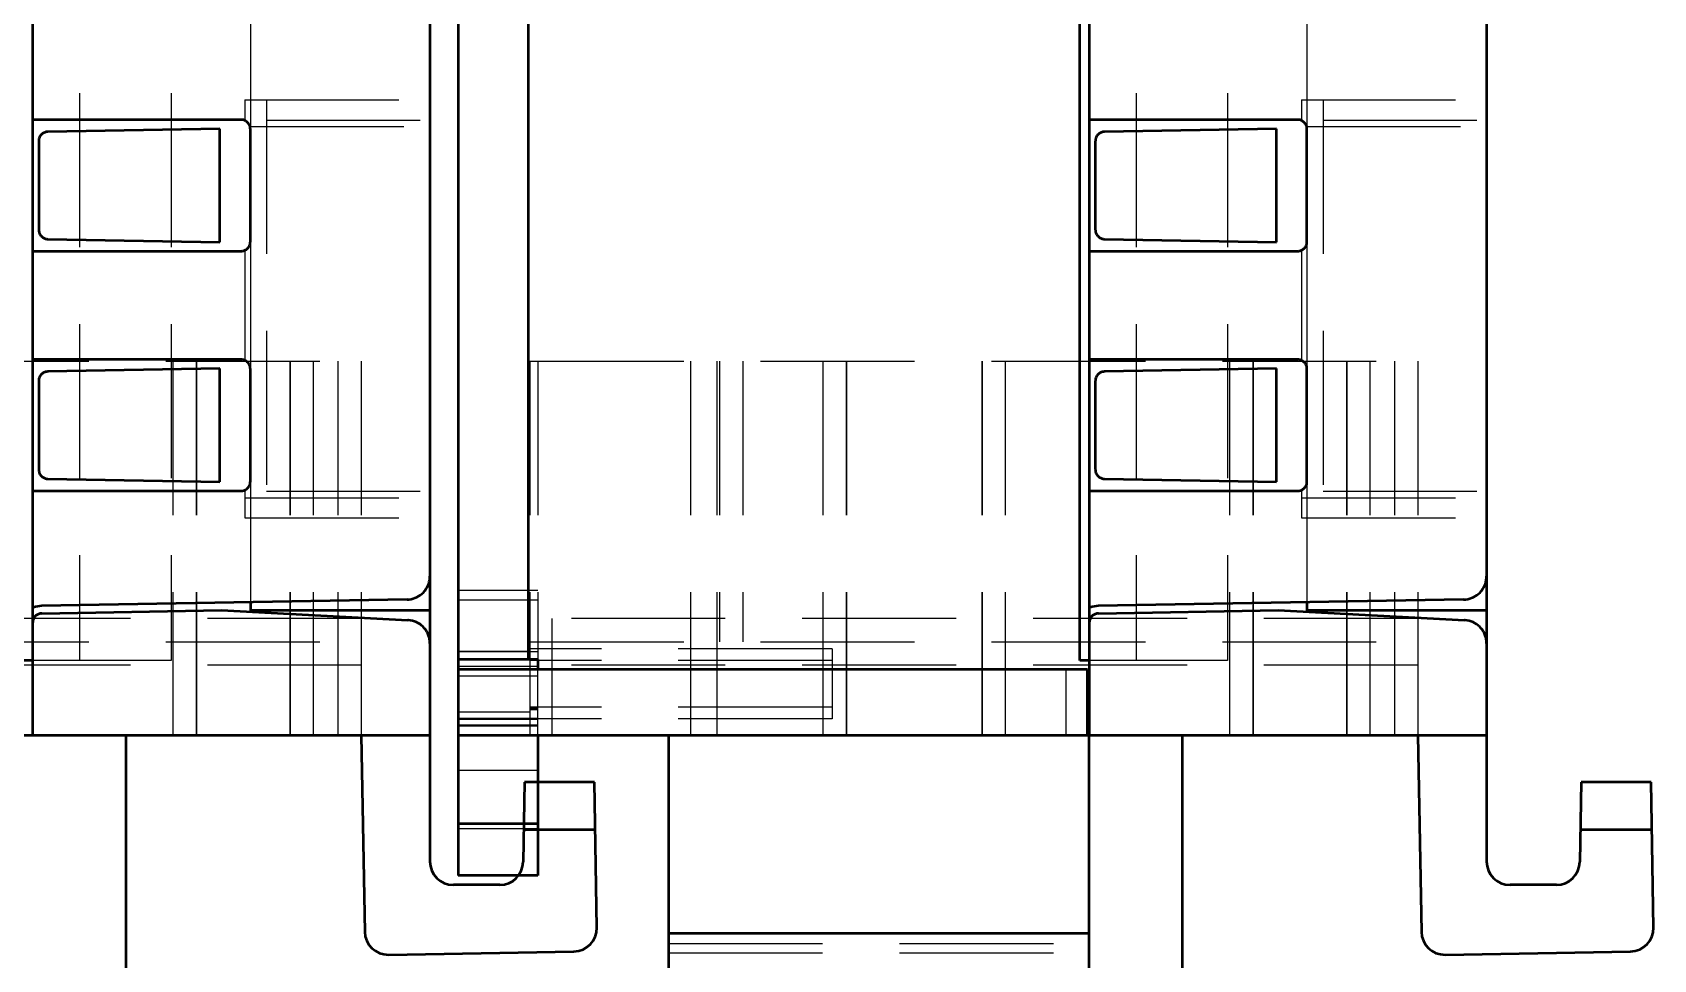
# Model space of a CAD drawing. Extents: x -891 to 6596, y -1 to 298.
# Drawn here: x -313.44 to -308.18, y 164.17 to 167.18 of the extents above; entities that cross this region are included whole.
import ezdxf

# ---------------------------------------------------------------- set-up
doc = ezdxf.new("R2010")
doc.units = 0
doc.header["$MEASUREMENT"] = 0
doc.linetypes.add('DASHED', pattern=[0.75, 0.5, -0.25])
for name, color, linetype, lineweight in [('AM_0', 7, 'Continuous', 50), ('AM_4', 3, 'Continuous', 25), ('AM_9', 6, 'DASHED', 25)]:
    doc.layers.add(name, color=color, linetype=linetype, lineweight=lineweight)

msp = doc.modelspace()

# ---------------------------------------------------------------- linework, layer by layer
at = {"layer": 'AM_0'}
for p, q in [((-312.0602, 184.0331), (-312.0602, 164.4442)), ((-313.4428, 180.0251), (-313.4428, 164.8998)), ((-311.8324, 165.1458), (-311.8324, 180.0251)), ((-310.0406, 165.1427), (-310.0406, 180.0251)), ((-310.0103, 180.0251), (-310.0103, 164.8998)), ((-312.1521, 167.7651), (-312.1521, 164.4898)), ((-308.7196, 167.7651), (-308.7196, 164.4898)), ((-312.766, 166.8993), (-313.4428, 166.8993)), ((-309.3335, 166.8993), (-310.0103, 166.8993)), ((-312.8345, 166.8698), (-313.3933, 166.86)), ((-312.8345, 166.502), (-312.8345, 166.8698)), ((-312.7356, 166.5028), (-312.7356, 166.8689)), ((-309.402, 166.8698), (-309.9608, 166.86)), ((-309.402, 166.502), (-309.402, 166.8698)), ((-309.3031, 166.5028), (-309.3031, 166.8689)), ((-313.4232, 166.8297), (-313.4232, 166.5421)), ((-309.9907, 166.8297), (-309.9907, 166.5421)), ((-313.4428, 166.4725), (-312.766, 166.4725)), ((-313.3933, 166.5117), (-312.8345, 166.502)), ((-310.0103, 166.4725), (-309.3335, 166.4725)), ((-309.9608, 166.5117), (-309.402, 166.502)), ((-312.766, 166.1203), (-313.4428, 166.1203)), ((-309.3335, 166.1203), (-310.0103, 166.1203)), ((-313.4232, 166.0507), (-313.4232, 165.7631)), ((-312.8345, 166.0908), (-313.3933, 166.0811)), ((-312.8345, 165.723), (-312.8345, 166.0908)), ((-312.7356, 165.7239), (-312.7356, 166.09)), ((-309.9907, 166.0507), (-309.9907, 165.7631)), ((-309.402, 166.0908), (-309.9608, 166.0811)), ((-309.402, 165.723), (-309.402, 166.0908)), ((-309.3031, 165.7239), (-309.3031, 166.09)), ((-313.3933, 165.7327), (-312.8345, 165.723)), ((-309.9608, 165.7327), (-309.402, 165.723)), ((-313.4428, 165.6935), (-312.766, 165.6935)), ((-310.0103, 165.6935), (-309.3335, 165.6935)), ((-312.2267, 165.3409), (-313.4137, 165.3202)), ((-312.7356, 165.332), (-312.7356, 165.3052)), ((-308.7942, 165.3409), (-309.9812, 165.3202)), ((-309.3031, 165.332), (-309.3031, 165.3052)), ((-313.4129, 165.2959), (-312.8293, 165.3061)), ((-312.8293, 165.3061), (-312.224, 165.2744)), ((-312.1521, 165.3052), (-312.7356, 165.3052)), ((-309.9804, 165.2959), (-309.3968, 165.3061)), ((-309.3968, 165.3061), (-308.7915, 165.2744)), ((-308.7196, 165.3052), (-309.3031, 165.3052)), ((-313.4428, 165.1427), (-313.4731, 165.1427)), ((-311.802, 165.1458), (-312.0602, 165.1458)), ((-310.0166, 165.1139), (-312.0602, 165.1139)), ((-311.802, 165.1458), (-311.802, 165.1139)), ((-310.0103, 165.1427), (-310.0406, 165.1427)), ((-310.0166, 164.8998), (-310.0166, 165.1139)), ((-312.1521, 164.8998), (-315.4927, 164.8998)), ((-313.1406, 164.8998), (-313.1406, 163.3586)), ((-312.3753, 164.8998), (-312.3642, 164.262)), ((-308.7196, 164.8998), (-312.0602, 164.8998)), ((-311.802, 164.8998), (-311.802, 164.4442)), ((-311.3769, 164.8998), (-311.3769, 163.3586)), ((-310.0118, 164.8998), (-310.0118, 163.6717)), ((-309.7081, 164.8998), (-309.7081, 163.3586)), ((-308.9428, 164.8998), (-308.9316, 164.262)), ((-311.845, 164.7479), (-311.8495, 164.4885)), ((-311.618, 164.7479), (-311.845, 164.7479)), ((-311.6097, 164.2752), (-311.618, 164.7479)), ((-308.4125, 164.7479), (-308.417, 164.4885)), ((-308.1855, 164.7479), (-308.4125, 164.7479)), ((-308.1772, 164.2752), (-308.1855, 164.7479)), ((-311.802, 164.6128), (-312.0602, 164.6128)), ((-311.6153, 164.5931), (-311.8477, 164.5931)), ((-308.1828, 164.5931), (-308.4152, 164.5931)), ((-311.802, 164.4442), (-312.0602, 164.4442)), ((-311.9254, 164.4139), (-312.0761, 164.4139)), ((-308.4929, 164.4139), (-308.6436, 164.4139)), ((-311.3769, 164.2575), (-310.0118, 164.2575)), ((-312.2869, 164.1874), (-311.6843, 164.198)), ((-308.8544, 164.1874), (-308.2518, 164.198))]:
    msp.add_line(p, q, dxfattribs=at)
for points in [[(-312.7356, 166.8689), (-312.7357, 166.8716), (-312.7361, 166.8742), (-312.7366, 166.8768), (-312.7374, 166.8793), (-312.7385, 166.8818), (-312.7397, 166.8841), (-312.7411, 166.8863), (-312.7427, 166.8884), (-312.7445, 166.8904), (-312.7465, 166.8922), (-312.7486, 166.8938), (-312.7508, 166.8952), (-312.7531, 166.8964), (-312.7556, 166.8975), (-312.7581, 166.8983), (-312.7607, 166.8988), (-312.7633, 166.8992), (-312.766, 166.8993)], [(-309.3031, 166.8689), (-309.3032, 166.8716), (-309.3036, 166.8742), (-309.3041, 166.8768), (-309.3049, 166.8793), (-309.306, 166.8818), (-309.3072, 166.8841), (-309.3086, 166.8863), (-309.3102, 166.8884), (-309.312, 166.8904), (-309.314, 166.8922), (-309.3161, 166.8938), (-309.3183, 166.8952), (-309.3206, 166.8964), (-309.3231, 166.8975), (-309.3256, 166.8983), (-309.3282, 166.8988), (-309.3308, 166.8992), (-309.3335, 166.8993)], [(-313.3933, 166.86), (-313.396, 166.8599), (-313.3986, 166.8595), (-313.4012, 166.8589), (-313.4037, 166.858), (-313.4061, 166.857), (-313.4084, 166.8557), (-313.4107, 166.8542), (-313.4127, 166.8526), (-313.4146, 166.8508), (-313.4164, 166.8488), (-313.418, 166.8466), (-313.4194, 166.8444), (-313.4205, 166.842), (-313.4215, 166.8396), (-313.4223, 166.837), (-313.4228, 166.8344), (-313.4231, 166.8318), (-313.4232, 166.8297)], [(-309.9608, 166.86), (-309.9635, 166.8599), (-309.9661, 166.8595), (-309.9687, 166.8589), (-309.9712, 166.858), (-309.9736, 166.857), (-309.9759, 166.8557), (-309.9782, 166.8542), (-309.9802, 166.8526), (-309.9821, 166.8508), (-309.9839, 166.8488), (-309.9855, 166.8466), (-309.9869, 166.8444), (-309.988, 166.842), (-309.989, 166.8396), (-309.9898, 166.837), (-309.9903, 166.8344), (-309.9906, 166.8318), (-309.9907, 166.8297)], [(-313.4232, 166.5421), (-313.4231, 166.5394), (-313.4227, 166.5368), (-313.4221, 166.5342), (-313.4213, 166.5317), (-313.4203, 166.5292), (-313.4191, 166.5269), (-313.4177, 166.5247), (-313.4161, 166.5226), (-313.4143, 166.5206), (-313.4123, 166.5188), (-313.4102, 166.5172), (-313.408, 166.5158), (-313.4056, 166.5146), (-313.4032, 166.5135), (-313.4007, 166.5127), (-313.3981, 166.5122), (-313.3955, 166.5118), (-313.3933, 166.5117)], [(-309.9907, 166.5421), (-309.9906, 166.5394), (-309.9902, 166.5368), (-309.9896, 166.5342), (-309.9888, 166.5317), (-309.9878, 166.5292), (-309.9866, 166.5269), (-309.9852, 166.5247), (-309.9836, 166.5226), (-309.9818, 166.5206), (-309.9798, 166.5188), (-309.9777, 166.5172), (-309.9755, 166.5158), (-309.9731, 166.5146), (-309.9707, 166.5135), (-309.9682, 166.5127), (-309.9656, 166.5122), (-309.9629, 166.5118), (-309.9608, 166.5117)], [(-312.766, 166.4725), (-312.7633, 166.4726), (-312.7607, 166.4729), (-312.7581, 166.4735), (-312.7556, 166.4743), (-312.7531, 166.4753), (-312.7508, 166.4765), (-312.7486, 166.4779), (-312.7465, 166.4796), (-312.7445, 166.4813), (-312.7427, 166.4833), (-312.7411, 166.4854), (-312.7397, 166.4876), (-312.7385, 166.49), (-312.7374, 166.4924), (-312.7366, 166.495), (-312.7361, 166.4975), (-312.7357, 166.5002), (-312.7356, 166.5028)], [(-309.3335, 166.4725), (-309.3308, 166.4726), (-309.3282, 166.4729), (-309.3256, 166.4735), (-309.3231, 166.4743), (-309.3206, 166.4753), (-309.3183, 166.4765), (-309.3161, 166.4779), (-309.314, 166.4796), (-309.312, 166.4813), (-309.3102, 166.4833), (-309.3086, 166.4854), (-309.3072, 166.4876), (-309.306, 166.49), (-309.3049, 166.4924), (-309.3041, 166.495), (-309.3036, 166.4975), (-309.3032, 166.5002), (-309.3031, 166.5028)], [(-312.7356, 166.09), (-312.7357, 166.0926), (-312.7361, 166.0952), (-312.7366, 166.0978), (-312.7374, 166.1003), (-312.7385, 166.1028), (-312.7397, 166.1051), (-312.7411, 166.1074), (-312.7427, 166.1095), (-312.7445, 166.1114), (-312.7465, 166.1132), (-312.7486, 166.1148), (-312.7508, 166.1163), (-312.7531, 166.1175), (-312.7556, 166.1185), (-312.7581, 166.1193), (-312.7607, 166.1199), (-312.7633, 166.1202), (-312.766, 166.1203)], [(-309.3031, 166.09), (-309.3032, 166.0926), (-309.3036, 166.0952), (-309.3041, 166.0978), (-309.3049, 166.1003), (-309.306, 166.1028), (-309.3072, 166.1051), (-309.3086, 166.1074), (-309.3102, 166.1095), (-309.312, 166.1114), (-309.314, 166.1132), (-309.3161, 166.1148), (-309.3183, 166.1163), (-309.3206, 166.1175), (-309.3231, 166.1185), (-309.3256, 166.1193), (-309.3282, 166.1199), (-309.3308, 166.1202), (-309.3335, 166.1203)], [(-313.3933, 166.0811), (-313.396, 166.0809), (-313.3986, 166.0805), (-313.4012, 166.0799), (-313.4037, 166.079), (-313.4061, 166.078), (-313.4084, 166.0767), (-313.4107, 166.0753), (-313.4127, 166.0736), (-313.4146, 166.0718), (-313.4164, 166.0698), (-313.418, 166.0677), (-313.4194, 166.0654), (-313.4205, 166.063), (-313.4215, 166.0606), (-313.4223, 166.058), (-313.4228, 166.0554), (-313.4231, 166.0528), (-313.4232, 166.0507)], [(-309.9608, 166.0811), (-309.9635, 166.0809), (-309.9661, 166.0805), (-309.9687, 166.0799), (-309.9712, 166.079), (-309.9736, 166.078), (-309.9759, 166.0767), (-309.9782, 166.0753), (-309.9802, 166.0736), (-309.9821, 166.0718), (-309.9839, 166.0698), (-309.9855, 166.0677), (-309.9869, 166.0654), (-309.988, 166.063), (-309.989, 166.0606), (-309.9898, 166.058), (-309.9903, 166.0554), (-309.9906, 166.0528), (-309.9907, 166.0507)], [(-313.4232, 165.7631), (-313.4231, 165.7605), (-313.4227, 165.7578), (-313.4221, 165.7553), (-313.4213, 165.7527), (-313.4203, 165.7503), (-313.4191, 165.7479), (-313.4177, 165.7457), (-313.4161, 165.7436), (-313.4143, 165.7416), (-313.4123, 165.7398), (-313.4102, 165.7382), (-313.408, 165.7368), (-313.4056, 165.7356), (-313.4032, 165.7346), (-313.4007, 165.7338), (-313.3981, 165.7332), (-313.3955, 165.7329), (-313.3933, 165.7327)], [(-309.9907, 165.7631), (-309.9906, 165.7605), (-309.9902, 165.7578), (-309.9896, 165.7553), (-309.9888, 165.7527), (-309.9878, 165.7503), (-309.9866, 165.7479), (-309.9852, 165.7457), (-309.9836, 165.7436), (-309.9818, 165.7416), (-309.9798, 165.7398), (-309.9777, 165.7382), (-309.9755, 165.7368), (-309.9731, 165.7356), (-309.9707, 165.7346), (-309.9682, 165.7338), (-309.9656, 165.7332), (-309.9629, 165.7329), (-309.9608, 165.7327)], [(-312.766, 165.6935), (-312.7633, 165.6936), (-312.7607, 165.6939), (-312.7581, 165.6945), (-312.7556, 165.6953), (-312.7531, 165.6963), (-312.7508, 165.6976), (-312.7486, 165.699), (-312.7465, 165.7006), (-312.7445, 165.7024), (-312.7427, 165.7043), (-312.7411, 165.7064), (-312.7397, 165.7087), (-312.7385, 165.711), (-312.7374, 165.7135), (-312.7366, 165.716), (-312.7361, 165.7186), (-312.7357, 165.7212), (-312.7356, 165.7239)], [(-309.3335, 165.6935), (-309.3308, 165.6936), (-309.3282, 165.6939), (-309.3256, 165.6945), (-309.3231, 165.6953), (-309.3206, 165.6963), (-309.3183, 165.6976), (-309.3161, 165.699), (-309.314, 165.7006), (-309.312, 165.7024), (-309.3102, 165.7043), (-309.3086, 165.7064), (-309.3072, 165.7087), (-309.306, 165.711), (-309.3049, 165.7135), (-309.3041, 165.716), (-309.3036, 165.7186), (-309.3032, 165.7212), (-309.3031, 165.7239)], [(-312.2267, 165.3409), (-312.2201, 165.3413), (-312.2135, 165.3423), (-312.2071, 165.3438), (-312.2008, 165.3459), (-312.1947, 165.3486), (-312.1889, 165.3517), (-312.1834, 165.3554), (-312.1782, 165.3595), (-312.1734, 165.3641), (-312.169, 165.369), (-312.1651, 165.3744), (-312.1616, 165.38), (-312.1586, 165.3859), (-312.1562, 165.3921), (-312.1543, 165.3984), (-312.153, 165.4049), (-312.1523, 165.4115), (-312.1521, 165.4168)], [(-308.7942, 165.3409), (-308.7876, 165.3413), (-308.781, 165.3423), (-308.7746, 165.3438), (-308.7683, 165.3459), (-308.7622, 165.3486), (-308.7564, 165.3517), (-308.7509, 165.3554), (-308.7457, 165.3595), (-308.7409, 165.3641), (-308.7365, 165.369), (-308.7325, 165.3744), (-308.7291, 165.38), (-308.7261, 165.3859), (-308.7237, 165.3921), (-308.7218, 165.3984), (-308.7205, 165.4049), (-308.7198, 165.4115), (-308.7196, 165.4168)], [(-313.4137, 165.3202), (-313.4203, 165.3198), (-313.4269, 165.3188), (-313.4333, 165.3173), (-313.4396, 165.3152), (-313.4428, 165.3139)], [(-309.9812, 165.3202), (-309.9878, 165.3198), (-309.9944, 165.3188), (-310.0008, 165.3173), (-310.0071, 165.3152), (-310.0103, 165.3139)], [(-313.4129, 165.2959), (-313.4156, 165.2957), (-313.4182, 165.2953), (-313.4208, 165.2947), (-313.4233, 165.2939), (-313.4257, 165.2928), (-313.428, 165.2916), (-313.4302, 165.2901), (-313.4323, 165.2885), (-313.4342, 165.2866), (-313.436, 165.2846), (-313.4376, 165.2825), (-313.439, 165.2803), (-313.4401, 165.2779), (-313.4411, 165.2754), (-313.4419, 165.2729), (-313.4424, 165.2703), (-313.4427, 165.2677), (-313.4428, 165.2655)], [(-312.1521, 165.1985), (-312.1524, 165.2052), (-312.1532, 165.2117), (-312.1547, 165.2182), (-312.1567, 165.2245), (-312.1592, 165.2306), (-312.1622, 165.2365), (-312.1658, 165.2421), (-312.1698, 165.2473), (-312.1743, 165.2522), (-312.1792, 165.2567), (-312.1844, 165.2607), (-312.19, 165.2643), (-312.1959, 165.2674), (-312.202, 165.2699), (-312.2083, 165.2719), (-312.2148, 165.2733), (-312.2214, 165.2742), (-312.224, 165.2744)], [(-309.9804, 165.2959), (-309.9831, 165.2957), (-309.9857, 165.2953), (-309.9883, 165.2947), (-309.9908, 165.2939), (-309.9932, 165.2928), (-309.9955, 165.2916), (-309.9977, 165.2901), (-309.9998, 165.2885), (-310.0017, 165.2866), (-310.0035, 165.2846), (-310.0051, 165.2825), (-310.0064, 165.2803), (-310.0076, 165.2779), (-310.0086, 165.2754), (-310.0094, 165.2729), (-310.0099, 165.2703), (-310.0102, 165.2677), (-310.0103, 165.2655)], [(-308.7196, 165.1985), (-308.7199, 165.2052), (-308.7207, 165.2117), (-308.7222, 165.2182), (-308.7241, 165.2245), (-308.7267, 165.2306), (-308.7297, 165.2365), (-308.7333, 165.2421), (-308.7373, 165.2473), (-308.7418, 165.2522), (-308.7467, 165.2567), (-308.7519, 165.2607), (-308.7575, 165.2643), (-308.7634, 165.2674), (-308.7695, 165.2699), (-308.7758, 165.2719), (-308.7823, 165.2733), (-308.7889, 165.2742), (-308.7915, 165.2744)]]:
    msp.add_lwpolyline(points, dxfattribs=at)
for centre, start, end in [((-312.0761, 164.4898), 180, 270), ((-311.9254, 164.4898), 270, 359), ((-308.6436, 164.4898), 180, 270), ((-308.4929, 164.4898), 270, 359), ((-312.2882, 164.2633), 181, 271), ((-311.6856, 164.2739), 271, 1), ((-308.8557, 164.2633), 181, 271), ((-308.2531, 164.2739), 271, 1)]:
    msp.add_arc(centre, 0.0759, start, end, dxfattribs=at)
at = {"layer": 'AM_4'}
for p, q in [((-311.8324, 165.1719), (-312.0602, 165.1719)), ((-311.802, 165.1235), (-312.0602, 165.1235)), ((-310.0862, 165.1139), (-310.0862, 164.8998))]:
    msp.add_line(p, q, dxfattribs=at)
at = {"layer": 'AM_9'}
for p, q in [((-313.2909, 178.985), (-313.2909, 165.1427)), ((-312.9933, 178.985), (-312.9933, 165.1427)), ((-309.8584, 178.985), (-309.8584, 165.1427)), ((-309.5608, 178.985), (-309.5608, 165.1427)), ((-312.7356, 167.2818), (-312.7356, 166.8689)), ((-309.3031, 167.2818), (-309.3031, 166.8689)), ((-312.7534, 166.9634), (-312.7534, 166.8966)), ((-312.7534, 166.9634), (-312.1521, 166.9634)), ((-312.6835, 166.9634), (-312.6835, 165.6059)), ((-309.3209, 166.9634), (-309.3209, 166.8966)), ((-309.3209, 166.9634), (-308.7196, 166.9634)), ((-309.251, 166.9634), (-309.251, 165.6059)), ((-312.6835, 166.898), (-312.1521, 166.898)), ((-309.251, 166.898), (-308.7196, 166.898)), ((-312.7367, 166.8769), (-312.1521, 166.8769)), ((-309.3042, 166.8769), (-308.7196, 166.8769)), ((-312.7534, 166.4752), (-312.7534, 166.1176)), ((-312.7356, 166.5028), (-312.7356, 166.09)), ((-309.3209, 166.4752), (-309.3209, 166.1176)), ((-309.3031, 166.5028), (-309.3031, 166.09)), ((-315.2604, 166.1146), (-312.3753, 166.1146)), ((-312.9872, 166.1146), (-312.9872, 164.8998)), ((-312.9113, 166.1146), (-312.9113, 164.8998)), ((-312.91, 166.1146), (-312.91, 164.8998)), ((-312.6076, 166.1146), (-312.6076, 164.8998)), ((-312.6063, 166.1146), (-312.6063, 164.8998)), ((-312.5317, 166.1146), (-312.5317, 164.8998)), ((-312.4512, 166.1146), (-312.4512, 164.8998)), ((-312.3753, 166.1146), (-312.3753, 164.8998)), ((-311.8279, 166.1146), (-308.9428, 166.1146)), ((-311.8279, 166.1146), (-311.8279, 164.8998)), ((-311.802, 166.1146), (-311.802, 165.1458)), ((-311.3055, 166.1146), (-311.3055, 164.8998)), ((-311.2205, 166.1146), (-311.2205, 164.8998)), ((-311.2114, 166.1146), (-311.2114, 165.2035)), ((-311.1354, 166.1146), (-311.1354, 165.2035)), ((-310.8758, 166.1146), (-310.8758, 164.8998)), ((-310.7999, 166.1146), (-310.7999, 164.8998)), ((-310.7985, 166.1146), (-310.7985, 164.8998)), ((-310.3595, 166.1146), (-310.3595, 164.8998)), ((-310.3582, 166.1146), (-310.3582, 164.8998)), ((-310.2836, 166.1146), (-310.2836, 164.8998)), ((-309.5547, 166.1146), (-309.5547, 164.8998)), ((-309.4788, 166.1146), (-309.4788, 164.8998)), ((-309.4775, 166.1146), (-309.4775, 164.8998)), ((-309.1751, 166.1146), (-309.1751, 164.8998)), ((-309.1738, 166.1146), (-309.1738, 164.8998)), ((-309.0992, 166.1146), (-309.0992, 164.8998)), ((-309.0187, 166.1146), (-309.0187, 164.8998)), ((-308.9428, 166.1146), (-308.9428, 164.8998)), ((-312.7534, 165.6962), (-312.7534, 165.6059)), ((-312.7356, 165.7239), (-312.7356, 165.332)), ((-312.6835, 165.6924), (-312.1521, 165.6924)), ((-309.3209, 165.6962), (-309.3209, 165.6059)), ((-309.3031, 165.7239), (-309.3031, 165.332)), ((-309.251, 165.6924), (-308.7196, 165.6924)), ((-312.7534, 165.6712), (-312.1521, 165.6712)), ((-309.3209, 165.6712), (-308.7196, 165.6712)), ((-312.7534, 165.6059), (-312.1521, 165.6059)), ((-309.3209, 165.6059), (-308.7196, 165.6059)), ((-311.802, 165.3705), (-312.0602, 165.3705)), ((-311.802, 165.3386), (-312.0602, 165.3386)), ((-312.3753, 165.2794), (-315.189, 165.2794)), ((-308.9428, 165.2794), (-311.7565, 165.2794)), ((-311.7565, 165.2794), (-311.7565, 164.8998)), ((-315.2604, 165.2035), (-312.3753, 165.2035)), ((-311.802, 165.1707), (-312.0602, 165.1707)), ((-311.8279, 165.2035), (-308.9428, 165.2035)), ((-310.8454, 165.1807), (-311.8279, 165.1807)), ((-310.8454, 165.1807), (-310.8454, 164.9529)), ((-312.3753, 165.1276), (-315.189, 165.1276)), ((-312.9933, 165.1427), (-313.4428, 165.1427)), ((-310.8454, 165.1427), (-311.8279, 165.1427)), ((-311.802, 164.8998), (-311.802, 165.1139)), ((-308.9428, 165.1276), (-311.7565, 165.1276)), ((-309.5608, 165.1427), (-310.0103, 165.1427)), ((-311.802, 165.0917), (-312.0602, 165.0917)), ((-311.8279, 164.9752), (-312.0602, 164.9752)), ((-311.802, 164.9542), (-312.0602, 164.9542)), ((-310.8454, 164.9529), (-312.0602, 164.9529)), ((-311.802, 164.9512), (-312.0602, 164.9512)), ((-310.8454, 164.9909), (-311.8279, 164.9909)), ((-311.8279, 164.988), (-311.802, 164.988)), ((-311.8279, 164.9865), (-311.802, 164.9865)), ((-311.802, 164.985), (-311.8279, 164.985)), ((-311.8279, 164.9835), (-311.802, 164.9835)), ((-311.802, 164.9328), (-312.0602, 164.9328)), ((-311.802, 164.9297), (-312.0602, 164.9297)), ((-311.802, 164.7859), (-312.0602, 164.7859)), ((-311.802, 164.5961), (-312.0602, 164.5961)), ((-311.3769, 164.2242), (-310.0118, 164.2242)), ((-311.3769, 164.1937), (-310.0118, 164.1937))]:
    msp.add_line(p, q, dxfattribs=at)

doc.saveas('drawing.dxf')
